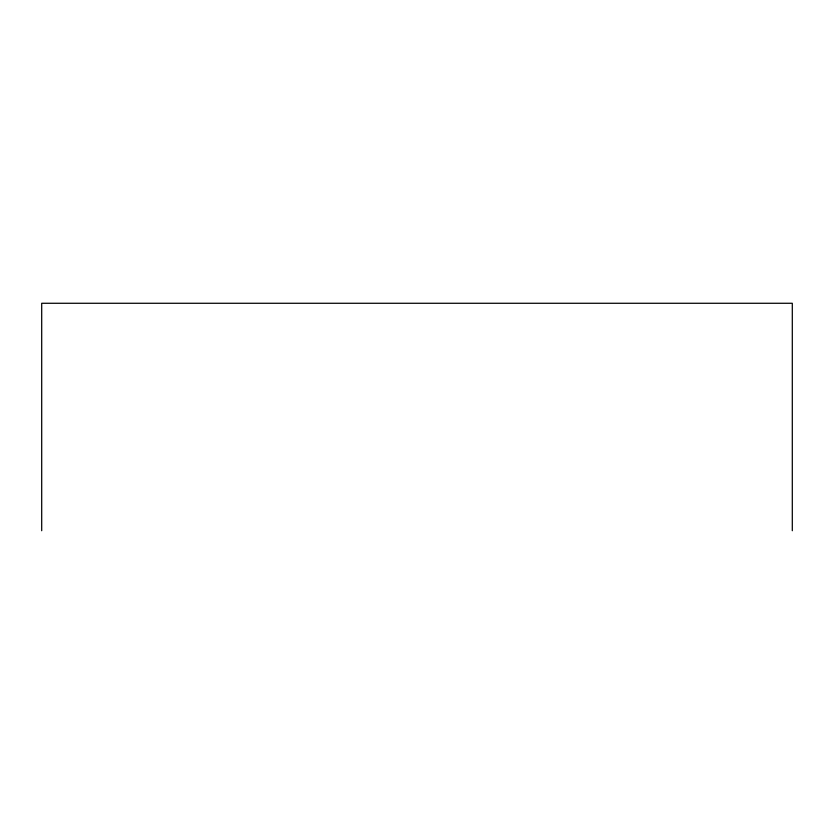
<?xml version="1.0" encoding="UTF-8"?>
<svg xmlns="http://www.w3.org/2000/svg" width="834" height="834" viewBox="0 0 834 834"><rect width="100%" height="100%" fill="white"/><g stroke="black" fill="none" stroke-linecap="round" stroke-linejoin="round"><path stroke-width="1.25" d="M792.3 530.726L792.3 303.274L41.7 303.274L41.7 530.726"/></g></svg>
